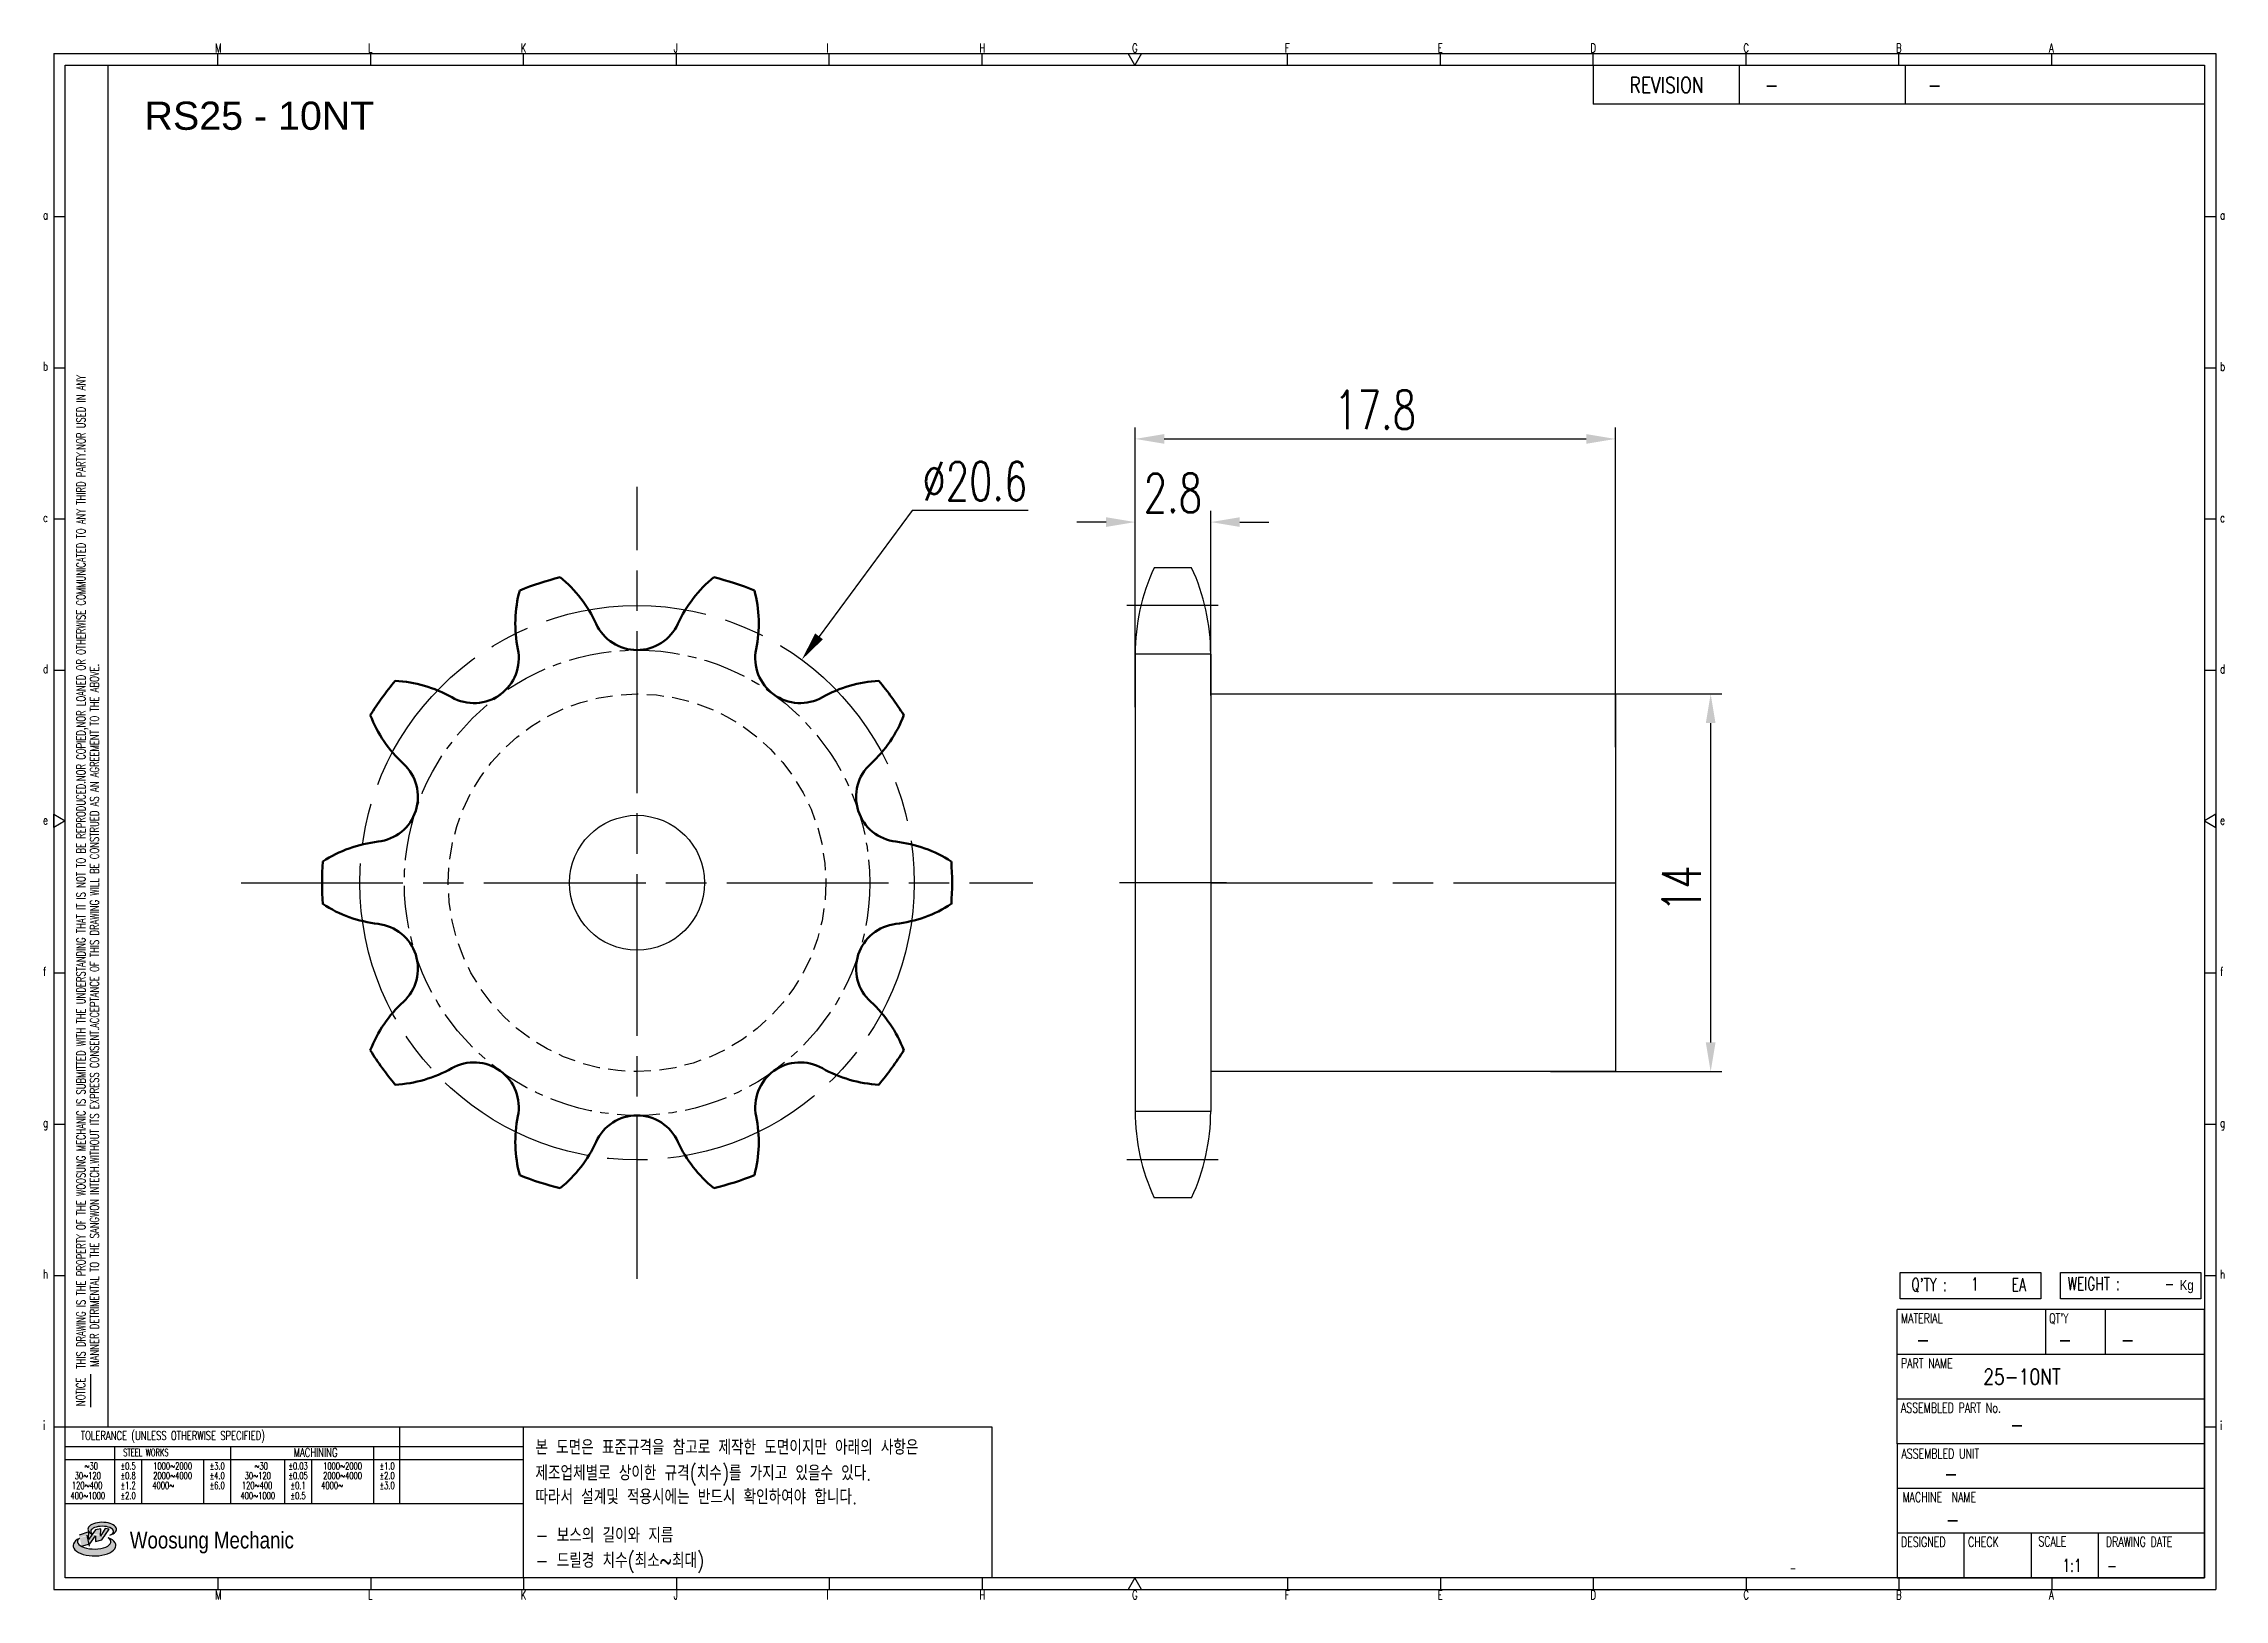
# Model space of a CAD drawing. Header units: millimetres. Extents: x -0.4 to 80.5, y -0.4 to 57.3.
import ezdxf
from ezdxf.enums import TextEntityAlignment as Align

# ---------------------------------------------------------------- set-up
doc = ezdxf.new("R2010")
doc.units = ezdxf.units.MM
for name, pattern in [('AM_ISO02W050', [7.5, 6, -1.5]), ('AM_ISO02W050x2', [3.75, 3, -0.75]), ('AM_ISO08W050', [18, 12, -1.5, 3, -1.5]), ('AM_ISO08W050x2', [9, 6, -0.75, 1.5, -0.75]), ('CENTER', [50.8, 31.75, -6.35, 6.35, -6.35]), ('HIDDEN', [9.525, 6.35, -3.175])]:
    doc.linetypes.add(name, pattern=pattern)
for name, color, linetype, lineweight in [('AM_0N', 7, 'Continuous', 50), ('AM_3N', 6, 'AM_ISO02W050', 25), ('AM_7', 4, 'AM_ISO08W050', 25), ('AM_7N', 4, 'AM_ISO08W050', 25)]:
    doc.layers.add(name, color=color, linetype=linetype, lineweight=lineweight)
for name, color, linetype in [('CL', 1, 'CENTER'), ('S-DIM', 7, 'Continuous'), ('TITLE', 7, 'Continuous'), ('도면레이아웃', 7, 'Continuous')]:
    doc.layers.add(name, color=color, linetype=linetype)
doc.styles.add('HAN', font='ROMANS.shx', dxfattribs={"width": 0.7, "bigfont": 'whgtxt.shx'})
doc.styles.add('HKD_ST2', font='romans.shx', dxfattribs={"width": 0.7, "height": 4, "bigfont": '@extfont2.shx'})
doc.styles.add('HSG', font='SIMPLEX.shx', dxfattribs={"width": 0.7, "bigfont": 'HSG.shx'})
doc.styles.add('ROMANS', font='romans.shx', dxfattribs={"width": 0.7, "bigfont": 'whgtxt.shx'})
doc.styles.add('SLDTEXTSTYLE4', font='arial.ttf', dxfattribs={"width": 0.8})
doc.styles.get("Standard").update_dxf_attribs({"font": 'arial.ttf'})
doc.dimstyles.new('APP2', dxfattribs={"dimscale": 0.6, "dimtxt": 2.4, "dimasz": 1.8, "dimexe": 0.7, "dimexo": 0.5, "dimgap": 0.6, "dimtad": 1, "dimtoh": 1, "dimdec": 1, "dimrnd": 0.01, "dimzin": 9, "dimdsep": 46, "dimtxsty": 'HSG', "dimcen": 0, "dimclrd": 1, "dimclre": 1, "dimclrt": 256, "dimazin": 2, "dimtp": 1, "dimtm": 1, "dimtfac": 0.5, "dimtdec": 1, "dimtofl": 0, "dimtmove": 0, "dimatfit": 3, "dimfxl": 0, "dimtvp": 1, "dimtolj": 2, "dimlwd": -1, "dimlwe": -1, "dimarcsym": 0})

# ---------------------------------------------------------------- blocks, each defined once
blk = doc.blocks.new('75658srhjjkk')
for p, q in [((-68812.101, 477.632), (-68797.101, 477.632)), ((-68797.101, 477.632), (-68797.101, 463.632)), ((-68797.101, 463.632), (-68812.101, 463.632))]:
    blk.add_line(p, q)
at = {"layer": 'AM_7N', "linetype": 'AM_ISO08W050x2'}
blk.add_line((-68812.101, 470.632), (-68796.489, 470.632), dxfattribs=at)
blk = doc.blocks.new('*D12')
at = {"layer": 'Defpoints', "color": 0, "transparency": 16777216}
for p in [(55.177, 33.195), (55.177, 19.195), (61.419, 19.195)]:
    blk.add_point(p, dxfattribs=at)
at = {"layer": 'S-DIM', "color": 1, "transparency": 16777216}
for p, q in [((55.477, 33.195), (61.839, 33.195)), ((61.419, 32.115), (61.419, 20.275)), ((55.477, 19.195), (61.839, 19.195))]:
    blk.add_line(p, q, dxfattribs=at)
for points in [[(61.239, 32.115), (61.599, 32.115), (61.419, 33.195)], [(61.239, 20.275), (61.599, 20.275), (61.419, 19.195)]]:
    blk.add_solid(points, dxfattribs=at)
at = {"layer": 'S-DIM', "transparency": 16777216, "insert": (60.339, 25.976), "char_height": 1.44, "attachment_point": 5, "rotation": 90, "style": 'HSG'}
blk.add_mtext('\\A2;14', dxfattribs=at)
blk = doc.blocks.new('*D10')
at = {"layer": 'Defpoints', "color": 0, "transparency": 16777216}
for p in [(42.886, 39.564), (40.086, 32.84), (42.886, 32.84)]:
    blk.add_point(p, dxfattribs=at)
at = {"layer": 'S-DIM', "color": 1, "transparency": 16777216}
for p, q in [((40.086, 33.14), (40.086, 39.984)), ((42.886, 33.14), (42.886, 39.984)), ((39.006, 39.564), (37.926, 39.564)), ((43.966, 39.564), (45.046, 39.564))]:
    blk.add_line(p, q, dxfattribs=at)
for points in [[(39.006, 39.744), (39.006, 39.384), (40.086, 39.564)], [(43.966, 39.744), (43.966, 39.384), (42.886, 39.564)]]:
    blk.add_solid(points, dxfattribs=at)
at = {"layer": 'S-DIM', "transparency": 16777216, "insert": (41.486, 40.644), "char_height": 1.44, "attachment_point": 5, "style": 'HSG'}
blk.add_mtext('\\A2;2.8', dxfattribs=at)
blk = doc.blocks.new('*D11')
at = {"layer": 'Defpoints', "color": 0, "transparency": 16777216}
for p in [(57.886, 42.646), (40.086, 32.402), (57.886, 30.925)]:
    blk.add_point(p, dxfattribs=at)
at = {"layer": 'S-DIM', "color": 1, "transparency": 16777216}
for p, q in [((40.086, 32.702), (40.086, 43.066)), ((57.886, 31.225), (57.886, 43.066)), ((41.166, 42.646), (56.806, 42.646))]:
    blk.add_line(p, q, dxfattribs=at)
for points in [[(41.166, 42.826), (41.166, 42.466), (40.086, 42.646)], [(56.806, 42.826), (56.806, 42.466), (57.886, 42.646)]]:
    blk.add_solid(points, dxfattribs=at)
at = {"layer": 'S-DIM', "transparency": 16777216, "insert": (48.986, 43.726), "char_height": 1.44, "attachment_point": 5, "style": 'HSG'}
blk.add_mtext('\\A2;17.8', dxfattribs=at)
blk = doc.blocks.new('*D9')
at = {"layer": 'Defpoints', "color": 0, "transparency": 16777216}
for p in [(27.727, 34.459), (15.517, 17.932)]:
    blk.add_point(p, dxfattribs=at)
at = {"layer": 'S-DIM', "color": 1, "transparency": 16777216}
for p, q in [((31.819, 39.998), (28.369, 35.328)), ((36.115, 39.998), (31.819, 39.998))]:
    blk.add_line(p, q, dxfattribs=at)
blk.add_solid([(28.224, 35.435), (28.513, 35.221), (27.727, 34.459)], dxfattribs=at)
at = {"layer": 'S-DIM', "transparency": 16777216, "insert": (34.147, 41.078), "char_height": 1.44, "attachment_point": 5, "style": 'HSG'}
blk.add_mtext('\\A2;∅20.6', dxfattribs=at)
blk = doc.blocks.new('SUYWSHJH')
at = {"layer": '도면레이아웃'}
h = blk.add_hatch(color=10, dxfattribs=at)
h.paths.add_polyline_path([(1.544, 35.177), (1.554, 34.966), (1.779, 35.034), (2.054, 35.422), (1.908, 35.446), (1.728, 35.167), (1.741, 35.439), (1.547, 35.405), (1.292, 35.041), (1.295, 35.33), (0.943, 35.208), (1.03, 34.8), (1.336, 34.885)])
edge = h.paths.add_edge_path()
edge.add_ellipse((1.795, 35.421), major_axis=(-0.53, 0), ratio=0.487785, start_angle=122.36065, end_angle=403.39574)
edge.add_line((1.411, 35.244), (1.419, 35.261))
edge.add_ellipse((1.798, 35.344), major_axis=(-0.423, 0), ratio=0.444396, start_angle=131.58977, end_angle=386.19408, ccw=False)
edge = h.paths.add_edge_path()
edge.add_ellipse((1.512, 34.815), major_axis=(-0.793, 0), ratio=0.480113, start_angle=314.67633, end_angle=590.85213)
edge.add_ellipse((1.501, 34.958), major_axis=(-0.62, 0), ratio=0.43311, start_angle=331.7024, end_angle=574.42495, ccw=False)
for p, q in [((0, 90.118), (80.15, 90.118)), ((0, 90.118), (0, 33.191)), ((6.089, 89.693), (6.089, 90.118)), ((11.753, 89.693), (11.753, 90.118)), ((17.418, 89.693), (17.418, 90.118)), ((23.082, 89.693), (23.082, 90.118)), ((28.746, 89.693), (28.746, 90.118)), ((34.411, 89.693), (34.411, 90.118)), ((45.739, 89.693), (45.739, 90.118)), ((51.404, 89.693), (51.404, 90.118)), ((57.068, 89.693), (57.068, 90.118)), ((62.732, 89.693), (62.732, 90.118)), ((68.397, 89.693), (68.397, 90.118)), ((74.061, 89.693), (74.061, 90.118)), ((80.15, 90.118), (80.15, 33.191)), ((0, 84.085), (0.425, 84.085)), ((79.725, 84.085), (80.15, 84.085)), ((0, 78.478), (0.425, 78.478)), ((79.725, 78.478), (80.15, 78.478)), ((0, 72.87), (0.425, 72.87)), ((79.725, 72.87), (80.15, 72.87)), ((0, 67.262), (0.425, 67.262)), ((79.725, 67.262), (80.15, 67.262)), ((0, 56.047), (0.425, 56.047)), ((79.725, 56.047), (80.15, 56.047)), ((0, 50.439), (0.425, 50.439)), ((79.725, 50.439), (80.15, 50.439)), ((0, 44.832), (0.425, 44.832)), ((79.725, 44.832), (80.15, 44.832)), ((1.377, 39.947), (1.377, 41.174)), ((0, 39.224), (0.425, 39.224)), ((79.725, 39.224), (80.15, 39.224)), ((0, 33.191), (80.15, 33.191)), ((6.089, 33.616), (6.089, 33.191)), ((11.753, 33.616), (11.753, 33.191)), ((17.418, 33.616), (17.418, 33.191)), ((23.082, 33.616), (23.082, 33.191)), ((28.746, 33.616), (28.746, 33.191)), ((34.411, 33.616), (34.411, 33.191)), ((45.739, 33.616), (45.739, 33.191)), ((51.404, 33.616), (51.404, 33.191)), ((57.068, 33.616), (57.068, 33.191)), ((62.732, 33.616), (62.732, 33.191)), ((68.397, 33.616), (68.397, 33.191)), ((74.061, 33.616), (74.061, 33.191))]:
    blk.add_line(p, q)
at = {"color": 2}
for p, q in [((2.017, 39.224), (2.017, 89.693)), ((0.425, 39.224), (17.418, 39.224)), ((12.816, 39.224), (12.816, 36.382)), ((17.418, 33.616), (17.418, 39.224)), ((0.425, 38.487), (17.418, 38.487)), ((0.425, 38.012), (17.418, 38.012)), ((2.257, 38.487), (2.257, 36.382)), ((3.257, 38.012), (3.257, 36.382)), ((5.557, 38.012), (5.557, 36.382)), ((6.557, 38.5), (6.557, 36.382)), ((8.557, 38.012), (8.557, 36.382)), ((9.557, 38.026), (9.557, 36.382)), ((11.857, 38.487), (11.857, 36.382)), ((0.425, 36.382), (17.418, 36.382))]:
    blk.add_line(p, q, dxfattribs=at)
at = {"color": 6, "ltscale": 0.5}
for p, q in [((57.068, 89.693), (57.068, 88.246)), ((62.47, 89.693), (62.47, 88.246)), ((68.635, 89.693), (68.635, 88.246)), ((79.725, 88.246), (57.068, 88.246)), ((68.336, 38.59), (68.336, 43.563)), ((79.725, 43.563), (68.336, 43.563)), ((73.827, 43.563), (73.827, 41.905)), ((76.037, 43.563), (76.037, 41.905)), ((79.725, 38.59), (79.725, 43.563)), ((79.725, 41.905), (68.336, 41.905)), ((79.725, 40.248), (68.336, 40.248)), ((68.336, 38.59), (68.336, 33.616)), ((79.725, 38.59), (68.336, 38.59)), ((79.725, 33.616), (79.725, 38.59)), ((79.725, 36.932), (68.336, 36.932)), ((79.725, 35.274), (68.336, 35.274)), ((70.822, 33.616), (70.822, 35.274)), ((73.309, 33.616), (73.309, 35.274)), ((75.796, 33.616), (75.796, 35.274)), ((68.336, 33.616), (79.725, 33.616))]:
    blk.add_line(p, q, dxfattribs=at)
for points in [[(40.075, 89.693), (39.83, 90.118), (40.32, 90.118)], [(0.425, 89.693), (79.725, 89.693), (79.725, 33.616), (0.425, 33.616)], [(0.425, 61.679), (0, 61.433), (0, 61.924)], [(79.725, 61.679), (80.15, 61.433), (80.15, 61.924)], [(40.075, 33.616), (39.83, 33.191), (40.32, 33.191)]]:
    blk.add_lwpolyline(points, close=True)
at = {"layer": 'TITLE', "color": 20}
for p, q in [((68.449, 43.961), (68.449, 44.936)), ((68.449, 44.936), (73.654, 44.936)), ((73.654, 44.936), (73.654, 43.961)), ((74.39, 43.961), (74.39, 44.936)), ((74.39, 44.936), (79.595, 44.936)), ((79.595, 44.936), (79.595, 43.961)), ((73.654, 43.961), (68.449, 43.961)), ((79.595, 43.961), (74.39, 43.961))]:
    blk.add_line(p, q, dxfattribs=at)
at = {"layer": '도면레이아웃'}
for p, q in [((1.295, 35.33), (0.943, 35.208)), ((1.03, 34.8), (1.336, 34.885)), ((1.224, 35.208), (1.311, 34.8)), ((1.224, 35.208), (1.224, 35.208)), ((1.547, 35.405), (1.292, 35.041)), ((1.292, 35.041), (1.295, 35.33)), ((1.336, 34.885), (1.544, 35.177)), ((1.419, 35.261), (1.411, 35.244)), ((1.544, 35.177), (1.554, 34.966)), ((1.741, 35.439), (1.547, 35.405)), ((1.554, 34.966), (1.779, 35.034)), ((1.908, 35.446), (1.728, 35.167)), ((1.728, 35.167), (1.741, 35.439)), ((1.779, 35.034), (2.054, 35.422)), ((2.054, 35.422), (1.908, 35.446))]:
    blk.add_line(p, q, dxfattribs=at)
for centre, major_axis, ratio, start_param, end_param in [((1.795, 35.421), (-0.53, 0), 0.487785, 2.135596, 7.040584), ((1.512, 34.815), (-0.793, 0), 0.480113, 5.492138, 10.312315), ((1.501, 34.958), (-0.62, 0), 0.43311, 5.789299, 10.025607), ((1.798, 35.344), (-0.423, 0), 0.444396, 2.296675, 6.740358)]:
    blk.add_ellipse(centre, major_axis=major_axis, ratio=ratio, start_param=start_param, end_param=end_param, dxfattribs=at)
at = {"color": 4, "style": 'HKD_ST2', "width": 0.7}
for s, p in [('M', (5.988, 90.164)), ('L', (11.652, 90.164)), ('K', (17.316, 90.164)), ('J', (22.981, 90.164)), ('I', (28.645, 90.164)), ('H', (34.309, 90.164)), ('G', (39.974, 90.164)), ('F', (45.638, 90.164)), ('E', (51.302, 90.164)), ('D', (56.967, 90.164)), ('C', (62.631, 90.164)), ('B', (68.295, 90.164)), ('A', (73.96, 90.164)), ('a', (-0.395, 83.976)), ('a', (80.305, 83.97)), ('b', (-0.395, 78.368)), ('b', (80.305, 78.362)), ('c', (-0.395, 72.76)), ('c', (80.305, 72.754)), ('d', (-0.395, 67.153)), ('d', (80.305, 67.147)), ('e', (-0.395, 61.545)), ('e', (80.305, 61.539)), ('f', (-0.395, 55.937)), ('f', (80.305, 55.931)), ('g', (-0.395, 50.33)), ('g', (80.305, 50.324)), ('h', (-0.395, 44.722)), ('h', (80.305, 44.716)), ('i', (-0.395, 39.114)), ('i', (80.305, 39.108)), ('M', (5.988, 32.824)), ('L', (11.652, 32.824)), ('K', (17.316, 32.824)), ('J', (22.981, 32.824)), ('I', (28.645, 32.824)), ('H', (34.309, 32.824)), ('G', (39.974, 32.824)), ('F', (45.638, 32.824)), ('E', (51.302, 32.824)), ('D', (56.967, 32.824)), ('C', (62.631, 32.824)), ('B', (68.295, 32.824)), ('A', (73.96, 32.824))]:
    blk.add_text(s, height=0.326, dxfattribs=at).set_placement(p)
for s, height, style, width, p in [('REVISION', 0.5806, 'HAN', 0.8, (58.415, 88.664)), ('-', 0.581, 'HAN', 0.8, (63.426, 88.664)), ('-', 0.581, 'HAN', 0.8, (69.468, 88.664)), ("Q'TY : ", 0.4746, 'HKD_ST2', 0.7, (68.857, 44.253)), ('1', 0.475, 'HKD_ST2', 0.7, (71.071, 44.275)), ('EA', 0.4746, 'HKD_ST2', 0.7, (72.578, 44.253)), ('WEIGHT : ', 0.4746, 'HKD_ST2', 0.7, (74.65, 44.286)), ('-', 0.581, 'HAN', 0.8, (69.029, 42.157)), ('-', 0.581, 'HAN', 0.8, (74.289, 42.157)), ('-', 0.581, 'HAN', 0.8, (76.623, 42.157)), ('-', 0.581, 'HAN', 0.8, (72.515, 39.013)), ('-', 0.581, 'HAN', 0.8, (70.067, 37.189)), ('-', 0.581, 'HAN', 0.8, (70.126, 35.48)), ('1:1', 0.4746, 'HKD_ST2', 0.7, (74.458, 33.848)), ('-', 0.475, 'HKD_ST2', 0.7, (76.112, 33.837))]:
    blk.add_text(s, height=height, dxfattribs=dict(style=style, width=width)).set_placement(p)
at = {"color": 2, "style": 'HKD_ST2', "width": 0.7}
for s, p in [(' THIS DRAWING IS THE PROPERTY OF THE WOOSUNG MECHANIC IS SUBMITTED WITH THE UNDERSTANDING THAT IT IS NOT TO BE REPRODUCED.NOR COPIED,NOR LOANED OR OTHERWISE COMMUNICATED TO ANY THIRD PARTY.NOR USED IN ANY', (1.173, 41.217)), ('MANNER DETRIMENTAL TO THE SANGWON INTECH.WITHOUT ITS EXPRESS CONSENT.ACCEPTANCE OF THIS DRAWING WILL BE CONSTRUED AS AN AGREEMENT TO THE ABOVE.', (1.672, 41.447))]:
    blk.add_text(s, height=0.326266, rotation=90, dxfattribs=at).set_placement(p)
at = {"style": 'HKD_ST2', "width": 0.7}
blk.add_text('-', height=0.475, dxfattribs=at).set_placement((78.613, 44.286), align=Align.RIGHT)
at = {"color": 4, "style": 'HKD_ST2', "width": 0.7}
for s, height, p in [('MATERIAL', 0.3651, (68.474, 43.425)), ("QT'Y", 0.3651, (73.965, 43.425)), ('PART NAME', 0.3651, (68.474, 41.756)), ('ASSEMBLED PART No.', 0.36511, (68.474, 40.109)), ('ASSEMBLED UNIT', 0.36511, (68.49, 38.408)), ('MACHINE  NAME', 0.36511, (68.532, 36.794)), ('DESIGNED', 0.3651, (68.474, 35.136)), ('CHECK', 0.3651, (70.961, 35.136)), ('SCALE', 0.3651, (73.566, 35.153)), ('DRAWING DATE', 0.36511, (76.071, 35.141))]:
    blk.add_text(s, height=height, dxfattribs=at).set_placement(p, align=Align.TOP_LEFT)
at = {"style": 'HKD_ST2', "width": 0.7}
blk.add_text('NOTICE', height=0.3263, rotation=90, dxfattribs=at).set_placement((1.163, 39.988))
for s, height, style, width, p in [('TOLERANCE (UNLESS OTHERWISE SPECIFIED)', 0.32627, 'HKD_ST2', 0.7, (4.417, 38.896)), ('-', 0.326, 'ROMANS', 0.65, (64.469, 33.975))]:
    blk.add_text(s, height=height, dxfattribs=dict(style=style, width=width)).set_placement(p, align=Align.MIDDLE_CENTER)
at = {"color": 4, "style": 'HKD_ST2', "width": 0.7}
for s, height, p in [('STEEL WORKS', 0.26101, (3.416, 38.268)), ('MACHINING', 0.3263, (9.707, 38.27)), ('%%P0.5', 0.261, (2.757, 37.762)), ('%%P0.8', 0.261, (2.757, 37.411)), ('%%P3.0', 0.261, (6.057, 37.762)), ('%%P4.0', 0.261, (6.057, 37.411)), ('%%P0.03', 0.261, (9.057, 37.762)), ('%%P0.05', 0.261, (9.057, 37.411)), ('%%P1.0', 0.261, (12.357, 37.762)), ('%%P2.0', 0.261, (12.357, 37.411)), ('%%P1.2', 0.261, (2.757, 37.045)), ('%%P2.0', 0.261, (2.757, 36.67)), ('%%P6.0', 0.261, (6.057, 37.045)), ('%%P0.1', 0.261, (9.057, 37.045)), ('%%P0.5', 0.261, (9.057, 36.67)), ('%%P3.0', 0.261, (12.357, 37.045))]:
    blk.add_text(s, height=height, dxfattribs=at).set_placement(p, align=Align.MIDDLE)
for s, height, p in [('30%%126120', 0.261, (1.263, 37.411)), ('%%12630', 0.261, (1.389, 37.762)), ('2000%%1264000', 0.26101, (4.407, 37.411)), ('1000%%1262000', 0.26101, (4.407, 37.762)), ('30%%126120', 0.261, (7.563, 37.411)), ('%%12630', 0.261, (7.689, 37.762)), ('2000%%1264000', 0.26101, (10.707, 37.411)), ('1000%%1262000', 0.26101, (10.707, 37.762)), ('400%%1261000', 0.26101, (1.263, 36.67)), ('120%%126400', 0.26101, (1.237, 37.045)), ('4000%%126', 0.261, (4.061, 37.045)), ('400%%1261000', 0.26101, (7.563, 36.67)), ('120%%126400', 0.26101, (7.537, 37.045)), ('4000%%126', 0.261, (10.321, 37.045))]:
    blk.add_text(s, height=height, dxfattribs=at).set_placement(p, align=Align.MIDDLE_CENTER)
at = {"color": 1, "style": 'SLDTEXTSTYLE4', "width": 0.8}
blk.add_text('Woosung Mechanic', height=0.61957, dxfattribs=at).set_placement((2.822, 34.711))
at = {"layer": 'TITLE', "width": 0.8}
blk.add_text('Kg', height=0.3789, dxfattribs=at).set_placement((78.807, 44.286))
blk = doc.blocks.new('notice1')
at = {"color": 4}
blk.add_lwpolyline([(-22142.12, 1730.6), (-22053.8, 1730.6), (-22053.8, 1702.07), (-22142.12, 1702.07)], close=True, dxfattribs=at)
at = {"color": 4, "style": 'HAN', "width": 0.8}
for s, p in [('본 도면은 표준규격을 참고로 제작한 도면이지만 아래의 사항은', (-22139.9, 1725.32)), ('제조업체별로 상이한 규격(치수)를 가지고 있을수 있다.', (-22139.9, 1720.47)), ('따라서 설계및 적용시에는 반드시 확인하여야 합니다.', (-22139.9, 1715.97)), ('- 보스의 길이와 지름', (-22139.9, 1708.73)), ('- 드릴경 치수(최소~최대)', (-22139.9, 1703.97))]:
    blk.add_text(s, height=2.7949, dxfattribs=at).set_placement(p)

msp = doc.modelspace()

# ---------------------------------------------------------------- linework, layer by layer
for p, q in [((42.18, 37.872), (40.793, 37.872)), ((40.086, 34.672), (40.086, 17.719)), ((42.886, 34.672), (42.886, 17.719)), ((42.18, 14.519), (40.793, 14.519))]:
    msp.add_line(p, q)
at = {"color": 2, "linetype": 'HIDDEN', "ltscale": 0.1}
msp.add_circle((21.622, 26.195), 7, dxfattribs=at)
msp.add_circle((21.622, 26.195), 2.5)
for centre, start, end in [((47.686, 34.672), 155.09894, 180), ((35.286, 34.672), 0, 24.90106), ((47.686, 17.719), 180, 204.90106), ((35.286, 17.719), 335.09894, 0)]:
    msp.add_arc(centre, 7.6, start, end)
at = {"layer": 'AM_0N'}
for centre, radius, start, end in [((21.622, 26.195), 11.677, 104.13318, 111.86682), ((15.781, 33.825), 4.752, 24.5, 51.01719), ((27.462, 33.825), 4.752, 128.98281, 155.5), ((21.622, 26.195), 11.677, 68.13318, 75.86682), ((21.862, 35.801), 4.752, 164.98281, 191.5), ((21.381, 35.801), 4.752, 348.5, 15.01719), ((21.622, 36.486), 1.667, 204.5, 335.5), ((15.573, 34.521), 1.667, 240.5, 11.5), ((27.671, 34.521), 1.667, 168.5, 299.5), ((21.622, 26.195), 11.677, 140.13318, 147.86682), ((12.412, 28.935), 4.752, 60.5, 87.01719), ((30.831, 28.935), 4.752, 92.98281, 119.5), ((21.622, 26.195), 11.677, 32.13318, 39.86682), ((16.171, 34.108), 4.752, 200.98281, 227.5), ((27.073, 34.108), 4.752, 312.5, 339.01719), ((11.834, 29.376), 1.667, 276.5, 47.5), ((31.409, 29.376), 1.667, 132.5, 263.5), ((12.561, 22.998), 4.752, 96.5, 123.01719), ((30.682, 22.998), 4.752, 56.98281, 83.5), ((21.622, 26.195), 11.677, 176.13318, 183.86682), ((21.622, 26.195), 11.677, 356.13318, 3.86682), ((12.561, 29.393), 4.752, 236.98281, 263.5), ((30.682, 29.393), 4.752, 276.5, 303.01719), ((11.834, 23.015), 1.667, 312.5, 83.5), ((31.409, 23.015), 1.667, 96.5, 227.5), ((16.171, 18.283), 4.752, 132.5, 159.01719), ((27.073, 18.283), 4.752, 20.98281, 47.5), ((21.622, 26.195), 11.677, 212.13318, 219.86682), ((15.573, 17.87), 1.667, 348.5, 119.5), ((27.671, 17.87), 1.667, 60.5, 191.5), ((21.622, 26.195), 11.677, 320.13318, 327.86682), ((12.412, 23.456), 4.752, 272.98281, 299.5), ((30.831, 23.456), 4.752, 240.5, 267.01719), ((21.862, 16.59), 4.752, 168.5, 195.01719), ((21.622, 15.904), 1.667, 24.5, 155.5), ((21.381, 16.59), 4.752, 344.98281, 11.5), ((15.781, 18.566), 4.752, 308.98281, 335.5), ((27.462, 18.566), 4.752, 204.5, 231.01719), ((21.622, 26.195), 11.677, 248.13318, 255.86682), ((21.622, 26.195), 11.677, 284.13318, 291.86682)]:
    msp.add_arc(centre, radius, start, end, dxfattribs=at)
at = {"layer": 'AM_3N', "linetype": 'AM_ISO02W050x2'}
for p, q in [((42.886, 34.672), (40.086, 34.672)), ((42.886, 17.719), (40.086, 17.719))]:
    msp.add_line(p, q, dxfattribs=at)
at = {"layer": 'AM_7', "linetype": 'AM_ISO08W050x2'}
for p, q in [((43.16, 36.47), (39.776, 36.47)), ((43.468, 26.195), (39.505, 26.195)), ((43.16, 15.921), (39.776, 15.921))]:
    msp.add_line(p, q, dxfattribs=at)
msp.add_circle((21.622, 26.195), 10.275, dxfattribs=at)
at = {"layer": 'AM_7N', "linetype": 'AM_ISO08W050x2'}
for p, q in [((21.622, 11.519), (21.622, 40.872)), ((6.945, 26.195), (36.298, 26.195))]:
    msp.add_line(p, q, dxfattribs=at)
at = {"layer": 'CL', "ltscale": 0.05}
msp.add_circle((21.622, 26.195), 8.625, dxfattribs=at)

# ---------------------------------------------------------------- block references
for name, p in [('SUYWSHJH', (0, -33.191)), ('75658srhjjkk', (68854.988, -444.436))]:
    msp.add_blockref(name, p)
at = {"xscale": 0.19656, "yscale": 0.19656, "zscale": 0.19656}
msp.add_blockref('notice1', (4369.673, -334.134), dxfattribs=at)

# ---------------------------------------------------------------- texts
at = {"color": 2}
msp.add_text('RS25 - 10NT', height=1.04485, dxfattribs=at).set_placement((3.367, 54.104))
at = {"style": 'HAN', "width": 0.8}
msp.add_text(' 25-10NT', height=0.5806, dxfattribs=at).set_placement((71.207, 7.594))

# ---------------------------------------------------------------- dimensions: what is measured, and where the dimension line sits
at = {"layer": 'S-DIM'}
dim = msp.add_linear_dim(base=(57.886, 42.646), p1=(40.086, 32.402), p2=(57.886, 30.925), dimstyle='APP2', dxfattribs=at)
dim.commit()
dim.dimension.update_dxf_attribs({"geometry": '*D11', "text_midpoint": (48.986, 43.726)})
dim = msp.add_diameter_dim_2p(p1=(15.517, 17.932), p2=(27.727, 34.459), dimstyle='APP2', dxfattribs=at)
dim.commit()
dim.dimension.update_dxf_attribs({"geometry": '*D9', "text_midpoint": (34.147, 39.998), "dimtype": 163})
dim = msp.add_linear_dim(base=(42.886, 39.564), p1=(40.086, 32.84), p2=(42.886, 32.84), dimstyle='APP2', dxfattribs=at)
dim.commit()
dim.dimension.update_dxf_attribs({"geometry": '*D10', "text_midpoint": (41.486, 39.564), "dimtype": 160})
dim = msp.add_linear_dim(base=(61.419, 19.195), p1=(55.177, 33.195), p2=(55.177, 19.195), angle=90, dimstyle='APP2', dxfattribs=at)
dim.commit()
dim.dimension.update_dxf_attribs({"geometry": '*D12', "text_midpoint": (61.419, 25.976), "dimtype": 160})

doc.saveas('drawing.dxf')
